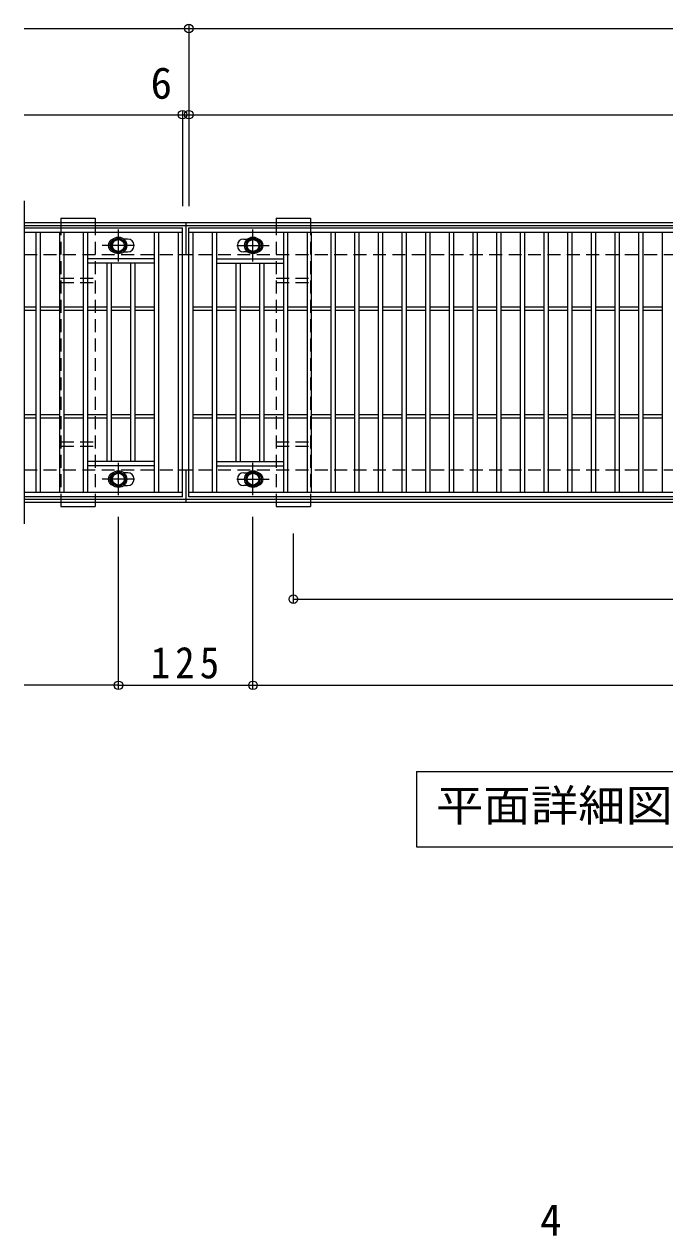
# Model space of a CAD drawing. Units: millimetres on the paper, enlarged 2 times, with parts at other scales. Extents: x -348 to 403, y -392 to 305.
# Drawn here: x -119 to 0, y 73.5 to 298.6 of the extents above; entities that cross this region are included whole.
import ezdxf
from ezdxf.enums import TextEntityAlignment as Align

# ---------------------------------------------------------------- set-up
doc = ezdxf.new("R2010")
doc.units = ezdxf.units.MM
doc.header["$LTSCALE"] = 2
doc.header["$PDMODE"] = 32
doc.header["$PDSIZE"] = 1.6
doc.linetypes.add('CHAIN1', pattern=[8, 5, -1, 1, -1])
doc.linetypes.add('DASHED1', pattern=[1.8, 1.2, -0.6])
for name, color, linetype, lineweight in [('C-1_躯体', 2, 'Continuous', 9), ('C-2_仕上', 3, 'Continuous', 9), ('C-4_文字', 7, 'Continuous', 9), ('C-5_建具', 7, 'Continuous', 9), ('C-8_ハッチ', 3, 'DASHED1', 9), ('C-B_衛生陶器', 2, 'Continuous', 9), ('D-4_文字', 7, 'Continuous', 9)]:
    doc.layers.add(name, color=color, linetype=linetype, lineweight=lineweight)
doc.styles.add('ＭＳ ゴシック', font='')
doc.styles.get('ＭＳ ゴシック').set_extended_font_data('MS Gothic')

msp = doc.modelspace()

# ---------------------------------------------------------------- linework, layer by layer
at = {"layer": 'C-1_躯体'}
for p, q in [((-119.021, 261.786), (140.979, 261.786)), ((-119.021, 261.186), (140.979, 261.186)), ((-89.021, 261.786), (-89.021, 255.786)), ((-89.021, 215.786), (-89.021, 209.786)), ((-119.021, 210.386), (140.979, 210.386)), ((-119.021, 209.786), (140.979, 209.786))]:
    msp.add_line(p, q, dxfattribs=at)
at = {"layer": 'C-1_躯体', "linetype": 'DASHED1'}
for p, q in [((-119.021, 255.786), (140.979, 255.786)), ((-119.021, 215.786), (140.979, 215.786))]:
    msp.add_line(p, q, dxfattribs=at)
at = {"layer": 'C-2_仕上'}
for p, q in [((-119.021, 265.786), (-119.021, 205.786)), ((-119.021, 260.786), (-89.621, 260.786)), ((-119.021, 259.986), (-89.621, 259.986)), ((-116.821, 211.586), (-116.821, 259.986)), ((-116.021, 211.586), (-116.021, 259.986)), ((-112.421, 211.586), (-112.421, 259.986)), ((-111.621, 211.586), (-111.621, 259.986)), ((-108.021, 211.586), (-108.021, 259.986)), ((-107.221, 211.586), (-107.221, 259.986)), ((-94.821, 211.586), (-94.821, 259.986)), ((-94.021, 211.586), (-94.021, 259.986)), ((-90.421, 259.986), (-90.421, 211.586)), ((-89.621, 210.786), (-89.621, 260.786)), ((-88.421, 260.786), (110.379, 260.786)), ((-88.421, 210.786), (-88.421, 260.786)), ((-88.421, 259.986), (110.379, 259.986)), ((-87.621, 211.586), (-87.621, 259.986)), ((-84.021, 211.586), (-84.021, 259.986)), ((-83.221, 211.586), (-83.221, 259.986)), ((-70.821, 211.586), (-70.821, 259.986)), ((-70.021, 211.586), (-70.021, 259.986)), ((-66.421, 211.586), (-66.421, 259.986)), ((-65.621, 211.586), (-65.621, 259.986)), ((-62.021, 211.586), (-62.021, 259.986)), ((-61.221, 211.586), (-61.221, 259.986)), ((-57.621, 211.586), (-57.621, 259.986)), ((-56.821, 211.586), (-56.821, 259.986)), ((-53.221, 211.586), (-53.221, 259.986)), ((-52.421, 211.586), (-52.421, 259.986)), ((-48.821, 211.586), (-48.821, 259.986)), ((-48.021, 211.586), (-48.021, 259.986)), ((-44.421, 211.586), (-44.421, 259.986)), ((-43.621, 211.586), (-43.621, 259.986)), ((-40.021, 211.586), (-40.021, 259.986)), ((-39.221, 211.586), (-39.221, 259.986)), ((-35.621, 211.586), (-35.621, 259.986)), ((-34.821, 211.586), (-34.821, 259.986)), ((-31.221, 211.586), (-31.221, 259.986)), ((-30.421, 211.586), (-30.421, 259.986)), ((-26.821, 211.586), (-26.821, 259.986)), ((-26.021, 211.586), (-26.021, 259.986)), ((-22.421, 211.586), (-22.421, 259.986)), ((-21.621, 211.586), (-21.621, 259.986)), ((-18.021, 211.586), (-18.021, 259.986)), ((-17.221, 211.586), (-17.221, 259.986)), ((-13.621, 211.586), (-13.621, 259.986)), ((-12.821, 211.586), (-12.821, 259.986)), ((-9.221, 211.586), (-9.221, 259.986)), ((-8.421, 211.586), (-8.421, 259.986)), ((-4.821, 211.586), (-4.821, 259.986)), ((-4.021, 211.586), (-4.021, 259.986)), ((-0.421, 211.586), (-0.421, 259.986)), ((-99.821, 258.686), (-100.54, 258.686)), ((-78.221, 258.686), (-77.502, 258.686)), ((-94.821, 254.986), (-107.221, 254.986)), ((-100.54, 256.286), (-99.821, 256.286)), ((-83.221, 254.986), (-70.821, 254.986)), ((-77.502, 256.286), (-78.221, 256.286)), ((-94.821, 254.186), (-107.221, 254.186)), ((-103.621, 217.386), (-103.621, 254.186)), ((-102.821, 217.386), (-102.821, 254.186)), ((-99.221, 217.386), (-99.221, 254.186)), ((-98.421, 217.386), (-98.421, 254.186)), ((-83.221, 254.186), (-70.821, 254.186)), ((-79.621, 217.386), (-79.621, 254.186)), ((-78.821, 217.386), (-78.821, 254.186)), ((-75.221, 217.386), (-75.221, 254.186)), ((-74.421, 217.386), (-74.421, 254.186)), ((-119.021, 246.086), (-116.821, 246.086)), ((-119.021, 245.486), (-116.821, 245.486)), ((-116.021, 246.086), (-112.421, 246.086)), ((-116.021, 245.486), (-112.421, 245.486)), ((-111.621, 246.086), (-108.021, 246.086)), ((-111.621, 245.486), (-108.021, 245.486)), ((-107.221, 246.086), (-103.621, 246.086)), ((-107.221, 245.486), (-103.621, 245.486)), ((-102.821, 246.086), (-99.221, 246.086)), ((-102.821, 245.486), (-99.221, 245.486)), ((-98.421, 246.086), (-94.821, 246.086)), ((-98.421, 245.486), (-94.821, 245.486)), ((-87.621, 246.086), (-84.021, 246.086)), ((-87.621, 245.486), (-84.021, 245.486)), ((-83.221, 246.086), (-79.621, 246.086)), ((-83.221, 245.486), (-79.621, 245.486)), ((-78.821, 246.086), (-75.221, 246.086)), ((-78.821, 245.486), (-75.221, 245.486)), ((-74.421, 246.086), (-70.821, 246.086)), ((-74.421, 245.486), (-70.821, 245.486)), ((-70.021, 246.086), (-66.421, 246.086)), ((-70.021, 245.486), (-66.421, 245.486)), ((-65.621, 246.086), (-62.021, 246.086)), ((-65.621, 245.486), (-62.021, 245.486)), ((-61.221, 246.086), (-57.621, 246.086)), ((-61.221, 245.486), (-57.621, 245.486)), ((-56.821, 246.086), (-53.221, 246.086)), ((-56.821, 245.486), (-53.221, 245.486)), ((-52.421, 246.086), (-48.821, 246.086)), ((-52.421, 245.486), (-48.821, 245.486)), ((-48.021, 246.086), (-44.421, 246.086)), ((-48.021, 245.486), (-44.421, 245.486)), ((-43.621, 246.086), (-40.021, 246.086)), ((-43.621, 245.486), (-40.021, 245.486)), ((-39.221, 246.086), (-35.621, 246.086)), ((-39.221, 245.486), (-35.621, 245.486)), ((-34.821, 246.086), (-31.221, 246.086)), ((-34.821, 245.486), (-31.221, 245.486)), ((-30.421, 246.086), (-26.821, 246.086)), ((-30.421, 245.486), (-26.821, 245.486)), ((-26.021, 246.086), (-22.421, 246.086)), ((-26.021, 245.486), (-22.421, 245.486)), ((-21.621, 246.086), (-18.021, 246.086)), ((-21.621, 245.486), (-18.021, 245.486)), ((-17.221, 246.086), (-13.621, 246.086)), ((-17.221, 245.486), (-13.621, 245.486)), ((-12.821, 246.086), (-9.221, 246.086)), ((-12.821, 245.486), (-9.221, 245.486)), ((-8.421, 246.086), (-4.821, 246.086)), ((-8.421, 245.486), (-4.821, 245.486)), ((-4.021, 246.086), (-0.421, 246.086)), ((-4.021, 245.486), (-0.421, 245.486)), ((-119.021, 226.086), (-116.821, 226.086)), ((-119.021, 225.486), (-116.821, 225.486)), ((-116.021, 226.086), (-112.421, 226.086)), ((-116.021, 225.486), (-112.421, 225.486)), ((-111.621, 226.086), (-108.021, 226.086)), ((-111.621, 225.486), (-108.021, 225.486)), ((-107.221, 226.086), (-103.621, 226.086)), ((-107.221, 225.486), (-103.621, 225.486)), ((-102.821, 226.086), (-99.221, 226.086)), ((-102.821, 225.486), (-99.221, 225.486)), ((-98.421, 226.086), (-94.821, 226.086)), ((-98.421, 225.486), (-94.821, 225.486)), ((-87.621, 226.086), (-84.021, 226.086)), ((-87.621, 225.486), (-84.021, 225.486)), ((-83.221, 226.086), (-79.621, 226.086)), ((-83.221, 225.486), (-79.621, 225.486)), ((-78.821, 226.086), (-75.221, 226.086)), ((-78.821, 225.486), (-75.221, 225.486)), ((-74.421, 226.086), (-70.821, 226.086)), ((-74.421, 225.486), (-70.821, 225.486)), ((-70.021, 226.086), (-66.421, 226.086)), ((-70.021, 225.486), (-66.421, 225.486)), ((-65.621, 226.086), (-62.021, 226.086)), ((-65.621, 225.486), (-62.021, 225.486)), ((-61.221, 226.086), (-57.621, 226.086)), ((-61.221, 225.486), (-57.621, 225.486)), ((-56.821, 226.086), (-53.221, 226.086)), ((-56.821, 225.486), (-53.221, 225.486)), ((-52.421, 226.086), (-48.821, 226.086)), ((-52.421, 225.486), (-48.821, 225.486)), ((-48.021, 226.086), (-44.421, 226.086)), ((-48.021, 225.486), (-44.421, 225.486)), ((-43.621, 226.086), (-40.021, 226.086)), ((-43.621, 225.486), (-40.021, 225.486)), ((-39.221, 226.086), (-35.621, 226.086)), ((-39.221, 225.486), (-35.621, 225.486)), ((-34.821, 226.086), (-31.221, 226.086)), ((-34.821, 225.486), (-31.221, 225.486)), ((-30.421, 226.086), (-26.821, 226.086)), ((-30.421, 225.486), (-26.821, 225.486)), ((-26.021, 226.086), (-22.421, 226.086)), ((-26.021, 225.486), (-22.421, 225.486)), ((-21.621, 226.086), (-18.021, 226.086)), ((-21.621, 225.486), (-18.021, 225.486)), ((-17.221, 226.086), (-13.621, 226.086)), ((-17.221, 225.486), (-13.621, 225.486)), ((-12.821, 226.086), (-9.221, 226.086)), ((-12.821, 225.486), (-9.221, 225.486)), ((-8.421, 226.086), (-4.821, 226.086)), ((-8.421, 225.486), (-4.821, 225.486)), ((-4.021, 226.086), (-0.421, 226.086)), ((-4.021, 225.486), (-0.421, 225.486)), ((-94.821, 217.386), (-107.221, 217.386)), ((-94.821, 216.586), (-107.221, 216.586)), ((-83.221, 217.386), (-70.821, 217.386)), ((-83.221, 216.586), (-70.821, 216.586)), ((-99.821, 215.286), (-100.54, 215.286)), ((-78.221, 215.286), (-77.502, 215.286)), ((-89.621, 211.586), (-119.021, 211.586)), ((-100.54, 212.886), (-99.821, 212.886)), ((110.379, 211.586), (-88.421, 211.586)), ((-77.502, 212.886), (-78.221, 212.886)), ((-89.621, 210.786), (-119.021, 210.786)), ((110.379, 210.786), (-88.421, 210.786))]:
    msp.add_line(p, q, dxfattribs=at)
for centre, start, end in [((-102.221, 257.486), 106.33482, 180), ((-102.221, 257.486), 180, 253.66518), ((-99.821, 257.486), 0, 90), ((-99.821, 257.486), 270, 0), ((-78.221, 257.486), 90, 180), ((-78.221, 257.486), 180, 270), ((-75.821, 257.486), 0, 73.66518), ((-75.821, 257.486), 286.33482, 0), ((-102.221, 214.086), 106.33482, 180), ((-102.221, 214.086), 180, 253.66518), ((-99.821, 214.086), 0, 90), ((-99.821, 214.086), 270, 0), ((-78.221, 214.086), 90, 180), ((-78.221, 214.086), 180, 270), ((-75.821, 214.086), 0, 73.66518), ((-75.821, 214.086), 286.33482, 0)]:
    msp.add_arc(centre, 1.2, start, end, dxfattribs=at)
at = {"layer": 'C-4_文字'}
for p, q in [((-119.021, 297.786), (-88.421, 297.786)), ((-88.421, 298.386), (-88.421, 264.786)), ((-88.421, 297.786), (111.579, 297.786)), ((-119.021, 281.786), (-89.621, 281.786)), ((-89.621, 282.386), (-89.621, 264.786)), ((-89.621, 281.786), (-88.421, 281.786)), ((-88.421, 281.786), (110.379, 281.786)), ((-101.521, 175.186), (-101.521, 207.086)), ((-76.521, 175.186), (-76.521, 207.086)), ((-69.021, 191.186), (-69.021, 203.986)), ((-69.021, 191.786), (110.979, 191.786)), ((-101.521, 175.786), (-119.021, 175.786)), ((-101.521, 175.786), (-76.521, 175.786)), ((-76.521, 175.786), (98.479, 175.786))]:
    msp.add_line(p, q, dxfattribs=at)
for p in [(-88.421, 297.786), (-89.621, 281.786), (-88.421, 281.786), (-69.021, 191.786), (-101.521, 175.786), (-76.521, 175.786)]:
    msp.add_point(p, dxfattribs=at)
at = {"layer": 'C-5_建具'}
for p, q in [((-46.121, 159.786), (68.079, 159.786)), ((-46.121, 159.786), (-46.121, 145.786)), ((-46.121, 145.786), (68.079, 145.786))]:
    msp.add_line(p, q, dxfattribs=at)
at = {"layer": 'C-8_ハッチ', "linetype": 'Continuous'}
for p, q in [((-112.221, 262.586), (-112.221, 261.786)), ((-112.221, 262.586), (-105.821, 262.586)), ((-105.821, 262.586), (-105.821, 261.786)), ((-72.221, 262.586), (-72.221, 261.786)), ((-72.221, 262.586), (-65.821, 262.586)), ((-65.821, 262.586), (-65.821, 261.786)), ((-112.221, 209.786), (-112.221, 208.986)), ((-105.821, 209.786), (-105.821, 208.986)), ((-72.221, 209.786), (-72.221, 208.986)), ((-65.821, 209.786), (-65.821, 208.986)), ((-112.221, 208.986), (-105.821, 208.986)), ((-72.221, 208.986), (-65.821, 208.986))]:
    msp.add_line(p, q, dxfattribs=at)
at = {"layer": 'C-8_ハッチ'}
for p, q in [((-112.221, 261.786), (-112.221, 209.786)), ((-112.221, 261.786), (-105.821, 261.786)), ((-105.821, 261.786), (-105.821, 209.786)), ((-72.221, 261.786), (-72.221, 209.786)), ((-72.221, 261.786), (-65.821, 261.786)), ((-65.821, 261.786), (-65.821, 209.786)), ((-112.221, 251.386), (-105.821, 251.386)), ((-112.221, 250.586), (-105.821, 250.586)), ((-72.221, 251.386), (-65.821, 251.386)), ((-72.221, 250.586), (-65.821, 250.586)), ((-112.221, 220.986), (-105.821, 220.986)), ((-72.221, 220.986), (-65.821, 220.986)), ((-112.221, 220.186), (-105.821, 220.186)), ((-72.221, 220.186), (-65.821, 220.186)), ((-112.221, 209.786), (-105.821, 209.786)), ((-72.221, 209.786), (-65.821, 209.786))]:
    msp.add_line(p, q, dxfattribs=at)
at = {"layer": 'C-B_衛生陶器', "color": 7, "linetype": 'CHAIN1'}
for p, q in [((-101.521, 254.486), (-101.521, 260.486)), ((-76.521, 254.486), (-76.521, 260.486)), ((-98.521, 257.486), (-104.521, 257.486)), ((-79.521, 257.486), (-73.521, 257.486)), ((-101.521, 211.086), (-101.521, 217.086)), ((-76.521, 211.086), (-76.521, 217.086)), ((-98.521, 214.086), (-104.521, 214.086)), ((-79.521, 214.086), (-73.521, 214.086))]:
    msp.add_line(p, q, dxfattribs=at)
at = {"layer": 'C-B_衛生陶器'}
for points in [[(-100.222, 256.736), (-101.521, 255.986), (-102.82, 256.736), (-102.82, 258.236), (-101.521, 258.986), (-100.222, 258.236)], [(-77.82, 256.736), (-76.521, 255.986), (-75.222, 256.736), (-75.222, 258.236), (-76.521, 258.986), (-77.82, 258.236)], [(-100.222, 213.336), (-101.521, 212.586), (-102.82, 213.336), (-102.82, 214.836), (-101.521, 215.586), (-100.222, 214.836)], [(-77.82, 213.336), (-76.521, 212.586), (-75.222, 213.336), (-75.222, 214.836), (-76.521, 215.586), (-77.82, 214.836)]]:
    msp.add_lwpolyline(points, close=True, dxfattribs=at)
for centre, radius in [((-101.521, 257.486), 1.55), ((-76.521, 257.486), 1.55), ((-101.521, 257.486), 1.3), ((-101.521, 257.486), 1.1), ((-76.521, 257.486), 1.3), ((-76.521, 257.486), 1.1), ((-101.521, 214.086), 1.55), ((-101.521, 214.086), 1.3), ((-101.521, 214.086), 1.1), ((-76.521, 214.086), 1.55), ((-76.521, 214.086), 1.3), ((-76.521, 214.086), 1.1)]:
    msp.add_circle(centre, radius, dxfattribs=at)

# ---------------------------------------------------------------- texts
at = {"layer": 'C-4_文字', "color": 2, "style": 'ＭＳ ゴシック'}
msp.add_text('6', height=5.865, dxfattribs=at).set_placement((-95.55, 282.986), align=Align.BOTTOM_LEFT)
at = {"layer": 'C-4_文字', "color": 2, "insert": (-95.521, 176.986), "char_height": 5.865, "attachment_point": 7, "style": 'ＭＳ ゴシック'}
msp.add_mtext('\\T1.27;\\W0.9;125', dxfattribs=at)
at = {"layer": 'C-5_建具', "color": 2, "style": 'ＭＳ ゴシック', "width": 1.1}
msp.add_text('平面詳細図\u3000Ｓ＝１：１０', height=5.865, dxfattribs=at).set_placement((-42.521, 148.786), align=Align.BOTTOM_LEFT)
at = {"layer": 'D-4_文字', "color": 2, "style": 'ＭＳ ゴシック'}
msp.add_text('4', height=5.865, dxfattribs=at).set_placement((-23.179, 71.778), align=Align.BOTTOM_LEFT)

doc.saveas('drawing.dxf')
